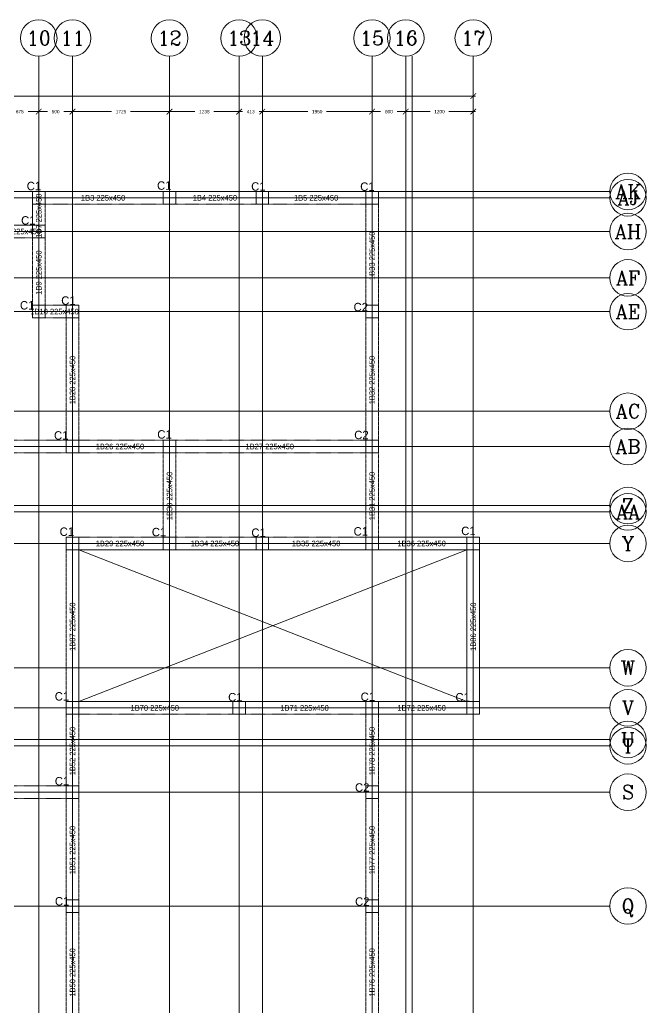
# Model space of a CAD drawing. Header units: inches. Extents: x 63905 to 122805, y 38716 to 73428.
# Drawn here: x 76152 to 87290, y 55669 to 73237 of the extents above; entities that cross this region are included whole.
import ezdxf
from ezdxf.enums import TextEntityAlignment as Align

# ---------------------------------------------------------------- set-up
doc = ezdxf.new("R2010")
doc.units = ezdxf.units.IN
doc.header["$MEASUREMENT"] = 0
doc.linetypes.add('CENTER2', pattern=[0.7, 0.5, -0.1, 0, -0.1])
doc.linetypes.add('HIDDEN2', pattern=[0.1875, 0.125, -0.0625])
doc.layers.get('Defpoints').update_dxf_attribs({"lineweight": 9})
for name, color, linetype, lineweight in [('Axis_1', 8, 'CENTER2', 0), ('Axis_2', 8, 'CENTER2', 0), ('AxisBalloons_1', 150, 'ByLayer', 0), ('AxisBalloons_2', 150, 'ByLayer', 0), ('AxisText_1', 18, 'ByLayer', 0), ('AxisText_2', 18, 'ByLayer', 0), ('Beam', 3, 'HIDDEN2', 0), ('BeamText', 5, 'ByLayer', 0), ('Column', 1, 'ByLayer', 0), ('ELMLAB', 2, 'Continuous', 0)]:
    doc.layers.add(name, color=color, linetype=linetype, lineweight=lineweight)
doc.styles.add('AxisText_1', font='ROMANC', dxfattribs={"height": 50})
doc.styles.add('AxisText_2', font='ROMANC', dxfattribs={"height": 50})
doc.styles.add('BeamText', font='TXT', dxfattribs={"height": 1000})
doc.styles.add('FootingText', font='TXT', dxfattribs={"height": 1500})
doc.styles.get("Standard").update_dxf_attribs({"font": 'arial.ttf'})
doc.dimstyles.new('DAMMY D', dxfattribs={"dimtxt": 60, "dimasz": 100, "dimexe": 100, "dimexo": 100, "dimgap": 80, "dimtad": 0, "dimdec": 0, "dimtxsty": 'Standard', "dimblk": 'ARCHTICK', "dimcen": 2.5, "dimdle": 40, "dimse1": 1, "dimse2": 1, "dimclrd": 7, "dimclre": 256, "dimclrt": 7, "dimadec": 0, "dimazin": 0, "dimtfac": 1, "dimtdec": 0, "dimtmove": 0, "dimatfit": 3, "dimldrblk": 'ARCHTICK', "dimfxl": 0.18, "dimlwd": -1, "dimlwe": -1, "dimarcsym": 0})

# ---------------------------------------------------------------- blocks, each defined once
blk = doc.blocks.new('_ArchTick')
at = {"color": 0, "linetype": 'ByBlock', "const_width": 0.15}
blk.add_lwpolyline([(-0.5, -0.5), (0.5, 0.5)], dxfattribs=at)
blk = doc.blocks.new('*D95')
at = {"layer": 'Defpoints', "color": 0, "transparency": 16777216}
for p in [(75814, 72580), (76489, 72580), (76489, 71603)]:
    blk.add_point(p, dxfattribs=at)
at = {"layer": 'ELMLAB', "color": 7, "transparency": 16777216}
for p, q in [((75774, 71603), (76005, 71603)), ((76529, 71603), (76299, 71603))]:
    blk.add_line(p, q, dxfattribs=at)
at = {"layer": 'ELMLAB', "color": 7, "transparency": 16777216, "xscale": 100, "yscale": 100, "zscale": 100, "rotation": 180}
blk.add_blockref('_ArchTick', (75814, 71603), dxfattribs=at)
at = {"layer": 'ELMLAB', "color": 7, "transparency": 16777216, "xscale": 100, "yscale": 100, "zscale": 100}
blk.add_blockref('_ArchTick', (76489, 71603), dxfattribs=at)
at = {"layer": 'ELMLAB', "color": 7, "transparency": 16777216, "insert": (76152, 71603), "char_height": 60, "attachment_point": 5}
blk.add_mtext('675', dxfattribs=at)
blk = doc.blocks.new('*D96')
at = {"layer": 'Defpoints', "color": 0, "transparency": 16777216}
for p in [(76489, 72580), (77089, 72580), (77089, 71603)]:
    blk.add_point(p, dxfattribs=at)
at = {"layer": 'ELMLAB', "color": 7, "transparency": 16777216}
for p, q in [((76449, 71603), (76643, 71603)), ((77129, 71603), (76936, 71603))]:
    blk.add_line(p, q, dxfattribs=at)
at = {"layer": 'ELMLAB', "color": 7, "transparency": 16777216, "xscale": 100, "yscale": 100, "zscale": 100, "rotation": 180}
blk.add_blockref('_ArchTick', (76489, 71603), dxfattribs=at)
at = {"layer": 'ELMLAB', "color": 7, "transparency": 16777216, "xscale": 100, "yscale": 100, "zscale": 100}
blk.add_blockref('_ArchTick', (77089, 71603), dxfattribs=at)
at = {"layer": 'ELMLAB', "color": 7, "transparency": 16777216, "insert": (76789, 71603), "char_height": 60, "attachment_point": 5}
blk.add_mtext('600', dxfattribs=at)
blk = doc.blocks.new('*D97')
at = {"layer": 'Defpoints', "color": 0, "transparency": 16777216}
for p in [(77089, 72580), (78814, 72580), (78814, 71603)]:
    blk.add_point(p, dxfattribs=at)
at = {"layer": 'ELMLAB', "color": 7, "transparency": 16777216}
for p, q in [((77049, 71603), (77785, 71603)), ((78854, 71603), (78119, 71603))]:
    blk.add_line(p, q, dxfattribs=at)
at = {"layer": 'ELMLAB', "color": 7, "transparency": 16777216, "xscale": 100, "yscale": 100, "zscale": 100, "rotation": 180}
blk.add_blockref('_ArchTick', (77089, 71603), dxfattribs=at)
at = {"layer": 'ELMLAB', "color": 7, "transparency": 16777216, "xscale": 100, "yscale": 100, "zscale": 100}
blk.add_blockref('_ArchTick', (78814, 71603), dxfattribs=at)
at = {"layer": 'ELMLAB', "color": 7, "transparency": 16777216, "insert": (77952, 71603), "char_height": 60, "attachment_point": 5}
blk.add_mtext('1725', dxfattribs=at)
blk = doc.blocks.new('*D98')
at = {"layer": 'Defpoints', "color": 0, "transparency": 16777216}
for p in [(78814, 72580), (80052, 72580), (80052, 71603)]:
    blk.add_point(p, dxfattribs=at)
at = {"layer": 'ELMLAB', "color": 7, "transparency": 16777216}
for p, q in [((78774, 71603), (79266, 71603)), ((80092, 71603), (79600, 71603))]:
    blk.add_line(p, q, dxfattribs=at)
at = {"layer": 'ELMLAB', "color": 7, "transparency": 16777216, "xscale": 100, "yscale": 100, "zscale": 100, "rotation": 180}
blk.add_blockref('_ArchTick', (78814, 71603), dxfattribs=at)
at = {"layer": 'ELMLAB', "color": 7, "transparency": 16777216, "xscale": 100, "yscale": 100, "zscale": 100}
blk.add_blockref('_ArchTick', (80052, 71603), dxfattribs=at)
at = {"layer": 'ELMLAB', "color": 7, "transparency": 16777216, "insert": (79433, 71603), "char_height": 60, "attachment_point": 5}
blk.add_mtext('1238', dxfattribs=at)
blk = doc.blocks.new('*D99')
at = {"layer": 'Defpoints', "color": 0, "transparency": 16777216}
for p in [(80052, 72580), (80464, 72580), (80464, 71603)]:
    blk.add_point(p, dxfattribs=at)
at = {"layer": 'ELMLAB', "color": 7, "transparency": 16777216}
for p, q in [((80052, 71603), (79952, 71603)), ((80052, 71603), (80111, 71603)), ((80464, 71603), (80406, 71603)), ((80464, 71603), (80564, 71603))]:
    blk.add_line(p, q, dxfattribs=at)
at = {"layer": 'ELMLAB', "color": 7, "transparency": 16777216, "xscale": 100, "yscale": 100, "zscale": 100}
blk.add_blockref('_ArchTick', (80052, 71603), dxfattribs=at)
at = {"layer": 'ELMLAB', "color": 7, "transparency": 16777216, "xscale": 100, "yscale": 100, "zscale": 100, "rotation": 180}
blk.add_blockref('_ArchTick', (80464, 71603), dxfattribs=at)
at = {"layer": 'ELMLAB', "color": 7, "transparency": 16777216, "insert": (80258, 71603), "char_height": 60, "attachment_point": 5}
blk.add_mtext('413', dxfattribs=at)
blk = doc.blocks.new('*D100')
at = {"layer": 'Defpoints', "color": 0, "transparency": 16777216}
for p in [(80464, 72580), (82414, 72580), (82414, 71603)]:
    blk.add_point(p, dxfattribs=at)
at = {"layer": 'ELMLAB', "color": 7, "transparency": 16777216}
for p, q in [((80424, 71603), (81273, 71603)), ((82454, 71603), (81606, 71603))]:
    blk.add_line(p, q, dxfattribs=at)
at = {"layer": 'ELMLAB', "color": 7, "transparency": 16777216, "xscale": 100, "yscale": 100, "zscale": 100, "rotation": 180}
blk.add_blockref('_ArchTick', (80464, 71603), dxfattribs=at)
at = {"layer": 'ELMLAB', "color": 7, "transparency": 16777216, "xscale": 100, "yscale": 100, "zscale": 100}
blk.add_blockref('_ArchTick', (82414, 71603), dxfattribs=at)
at = {"layer": 'ELMLAB', "color": 7, "transparency": 16777216, "insert": (81439, 71603), "char_height": 60, "attachment_point": 5}
blk.add_mtext('1950', dxfattribs=at)
blk = doc.blocks.new('*D101')
at = {"layer": 'Defpoints', "color": 0, "transparency": 16777216}
for p in [(82414, 72580), (83014, 72580), (83014, 71603)]:
    blk.add_point(p, dxfattribs=at)
at = {"layer": 'ELMLAB', "color": 7, "transparency": 16777216}
for p, q in [((82374, 71603), (82568, 71603)), ((83054, 71603), (82861, 71603))]:
    blk.add_line(p, q, dxfattribs=at)
at = {"layer": 'ELMLAB', "color": 7, "transparency": 16777216, "xscale": 100, "yscale": 100, "zscale": 100, "rotation": 180}
blk.add_blockref('_ArchTick', (82414, 71603), dxfattribs=at)
at = {"layer": 'ELMLAB', "color": 7, "transparency": 16777216, "xscale": 100, "yscale": 100, "zscale": 100}
blk.add_blockref('_ArchTick', (83014, 71603), dxfattribs=at)
at = {"layer": 'ELMLAB', "color": 7, "transparency": 16777216, "insert": (82714, 71603), "char_height": 60, "attachment_point": 5}
blk.add_mtext('600', dxfattribs=at)
blk = doc.blocks.new('*D102')
at = {"layer": 'Defpoints', "color": 0, "transparency": 16777216}
for p in [(83014, 72580), (84214, 72580), (84214, 71603)]:
    blk.add_point(p, dxfattribs=at)
at = {"layer": 'ELMLAB', "color": 7, "transparency": 16777216}
for p, q in [((82974, 71603), (83448, 71603)), ((84254, 71603), (83781, 71603))]:
    blk.add_line(p, q, dxfattribs=at)
at = {"layer": 'ELMLAB', "color": 7, "transparency": 16777216, "xscale": 100, "yscale": 100, "zscale": 100, "rotation": 180}
blk.add_blockref('_ArchTick', (83014, 71603), dxfattribs=at)
at = {"layer": 'ELMLAB', "color": 7, "transparency": 16777216, "xscale": 100, "yscale": 100, "zscale": 100}
blk.add_blockref('_ArchTick', (84214, 71603), dxfattribs=at)
at = {"layer": 'ELMLAB', "color": 7, "transparency": 16777216, "insert": (83614, 71603), "char_height": 60, "attachment_point": 5}
blk.add_mtext('1200', dxfattribs=at)
blk = doc.blocks.new('*D103')
at = {"layer": 'Defpoints', "color": 0, "transparency": 16777216}
for p in [(67239, 72580), (84214, 72580), (84214, 71880)]:
    blk.add_point(p, dxfattribs=at)
at = {"layer": 'ELMLAB', "color": 7, "transparency": 16777216}
for p, q in [((67199, 71880), (75537, 71880)), ((84254, 71880), (75917, 71880))]:
    blk.add_line(p, q, dxfattribs=at)
at = {"layer": 'ELMLAB', "color": 7, "transparency": 16777216, "xscale": 100, "yscale": 100, "zscale": 100, "rotation": 180}
blk.add_blockref('_ArchTick', (67239, 71880), dxfattribs=at)
at = {"layer": 'ELMLAB', "color": 7, "transparency": 16777216, "xscale": 100, "yscale": 100, "zscale": 100}
blk.add_blockref('_ArchTick', (84214, 71880), dxfattribs=at)
at = {"layer": 'ELMLAB', "color": 7, "transparency": 16777216, "insert": (75727, 71880), "char_height": 60, "attachment_point": 5}
blk.add_mtext('16975', dxfattribs=at)

msp = doc.modelspace()

# ---------------------------------------------------------------- linework, layer by layer
at = {"layer": 'Axis_1'}
for p, q in [((64555.2, 70182.5), (86639.6, 70182.5)), ((64555.2, 70070), (86639.6, 70070)), ((64555.2, 69470), (86639.6, 69470)), ((64555.2, 68645), (86639.6, 68645)), ((64555.2, 68045), (86639.6, 68045)), ((64555.2, 66272.5), (86639.6, 66272.5)), ((64555.2, 65645), (86639.6, 65645)), ((64555.2, 64595), (86639.6, 64595)), ((64555.2, 64482.5), (86639.6, 64482.5)), ((64555.2, 63920), (86639.6, 63920)), ((64555.2, 61707.5), (86639.6, 61707.5)), ((64555.2, 60995), (86639.6, 60995)), ((64555.2, 60432.5), (86639.6, 60432.5)), ((64555.2, 60320), (86639.6, 60320)), ((64555.2, 59495), (86639.6, 59495)), ((64555.2, 57470), (86639.6, 57470))]:
    msp.add_line(p, q, dxfattribs=at)
at = {"layer": 'Axis_2'}
for p, q in [((76489.4, 42157.5), (76489.4, 72587.4)), ((77089.4, 42219.1), (77089.4, 72587.4)), ((78814.4, 42219.1), (78814.4, 72587.4)), ((80051.9, 42219.1), (80051.9, 72587.4)), ((80464.4, 42219.1), (80464.4, 72587.4)), ((82414.4, 42219.1), (82414.4, 72587.4)), ((83014.4, 42219.1), (83014.4, 72587.4)), ((83126.9, 42219.1), (83126.9, 72587.4)), ((84214.4, 42219.1), (84214.4, 72587.4))]:
    msp.add_line(p, q, dxfattribs=at)
at = {"layer": 'AxisBalloons_1'}
for centre in [(86964.6, 70182.5), (86964.6, 70070), (86964.6, 69470), (86964.6, 68645), (86964.6, 68045), (86964.6, 66272.5), (86964.6, 65645), (86964.6, 64595), (86964.6, 64482.5), (86964.6, 63920), (86964.6, 61707.5), (86964.6, 60995), (86964.6, 60432.5), (86964.6, 60320), (86964.6, 59495), (86964.6, 57470)]:
    msp.add_circle(centre, 325, dxfattribs=at)
at = {"layer": 'AxisBalloons_2'}
for centre in [(76489.4, 72912.4), (77089.4, 72912.4), (78814.4, 72912.4), (80051.9, 72912.4), (80464.4, 72912.4), (82414.4, 72912.4), (83014.4, 72912.4), (84214.4, 72912.4)]:
    msp.add_circle(centre, 325, dxfattribs=at)
at = {"layer": 'Beam', "linetype": 'Continuous'}
for p, q in [((76601.9, 70182.5), (78701.9, 70182.5)), ((78926.9, 70182.5), (80351.9, 70182.5)), ((80576.9, 70182.5), (82301.9, 70182.5)), ((76376.9, 69582.5), (76376.9, 69957.5)), ((75926.9, 69582.5), (76376.9, 69582.5)), ((82526.9, 64032.5), (84101.9, 64032.5)), ((77201.9, 63807.5), (78701.9, 63807.5)), ((77201.9, 61107.5), (77201.9, 63807.5)), ((78926.9, 63807.5), (80351.9, 63807.5)), ((80576.9, 63807.5), (82301.9, 63807.5)), ((82526.9, 63807.5), (84101.9, 63807.5)), ((84101.9, 61107.5), (84101.9, 63807.5)), ((84326.9, 61107.5), (84326.9, 63807.5)), ((77201.9, 61107.5), (79939.4, 61107.5)), ((80164.4, 61107.5), (82301.9, 61107.5)), ((82526.9, 61107.5), (84101.9, 61107.5)), ((82526.9, 60882.5), (84101.9, 60882.5))]:
    msp.add_line(p, q, dxfattribs=at)
at = {"layer": 'Beam'}
for p, q in [((76601.9, 69957.5), (78701.9, 69957.5)), ((76601.9, 69582.5), (76601.9, 69957.5)), ((78926.9, 69957.5), (80351.9, 69957.5)), ((80576.9, 69957.5), (82301.9, 69957.5)), ((82301.9, 68157.5), (82301.9, 69957.5)), ((82526.9, 68157.5), (82526.9, 69957.5)), ((75926.9, 69357.5), (76376.9, 69357.5)), ((76376.9, 68157.5), (76376.9, 69357.5)), ((76601.9, 68157.5), (76601.9, 69357.5)), ((76601.9, 68157.5), (76976.9, 68157.5)), ((76601.9, 67932.5), (76976.9, 67932.5)), ((76976.9, 65757.5), (76976.9, 67932.5)), ((77201.9, 65757.5), (77201.9, 67932.5)), ((82301.9, 65757.5), (82301.9, 67932.5)), ((82526.9, 65757.5), (82526.9, 67932.5)), ((74476.9, 65757.5), (76976.9, 65757.5)), ((77201.9, 65757.5), (78701.9, 65757.5)), ((78926.9, 65757.5), (82301.9, 65757.5)), ((74476.9, 65532.5), (76976.9, 65532.5)), ((77201.9, 65532.5), (78701.9, 65532.5)), ((78701.9, 64032.5), (78701.9, 65532.5)), ((78926.9, 65532.5), (82301.9, 65532.5)), ((78926.9, 64032.5), (78926.9, 65532.5)), ((82301.9, 64032.5), (82301.9, 65532.5)), ((82526.9, 64032.5), (82526.9, 65532.5)), ((77201.9, 64032.5), (78701.9, 64032.5)), ((78926.9, 64032.5), (80351.9, 64032.5)), ((80576.9, 64032.5), (82301.9, 64032.5)), ((76976.9, 61107.5), (76976.9, 63807.5)), ((76976.9, 59607.5), (76976.9, 60882.5)), ((77201.9, 59607.5), (77201.9, 60882.5)), ((77201.9, 60882.5), (79939.4, 60882.5)), ((80164.4, 60882.5), (82301.9, 60882.5)), ((82301.9, 59607.5), (82301.9, 60882.5)), ((82526.9, 59607.5), (82526.9, 60882.5)), ((74476.9, 59607.5), (76976.9, 59607.5)), ((74476.9, 59382.5), (76976.9, 59382.5)), ((76976.9, 57582.5), (76976.9, 59382.5)), ((77201.9, 57582.5), (77201.9, 59382.5)), ((82301.9, 57582.5), (82301.9, 59382.5)), ((82526.9, 57582.5), (82526.9, 59382.5)), ((76976.9, 55257.5), (76976.9, 57357.5)), ((77201.9, 55257.5), (77201.9, 57357.5)), ((82301.9, 55257.5), (82301.9, 57357.5)), ((82526.9, 55257.5), (82526.9, 57357.5))]:
    msp.add_line(p, q, dxfattribs=at)
at = {"layer": 'Column'}
for points in [[(76376.9, 69957.5), (76601.9, 69957.5), (76601.9, 70182.5), (76376.9, 70182.5)], [(78701.9, 69957.5), (78926.9, 69957.5), (78926.9, 70182.5), (78701.9, 70182.5)], [(80351.9, 69957.5), (80576.9, 69957.5), (80576.9, 70182.5), (80351.9, 70182.5)], [(82301.9, 69957.5), (82526.9, 69957.5), (82526.9, 70182.5), (82301.9, 70182.5)], [(76376.9, 69357.5), (76601.9, 69357.5), (76601.9, 69582.5), (76376.9, 69582.5)], [(76376.9, 67932.5), (76601.9, 67932.5), (76601.9, 68157.5), (76376.9, 68157.5)], [(76976.9, 67932.5), (77201.9, 67932.5), (77201.9, 68157.5), (76976.9, 68157.5)], [(82301.9, 67932.5), (82526.9, 67932.5), (82526.9, 68157.5), (82301.9, 68157.5)], [(76976.9, 65532.5), (77201.9, 65532.5), (77201.9, 65757.5), (76976.9, 65757.5)], [(78701.9, 65532.5), (78926.9, 65532.5), (78926.9, 65757.5), (78701.9, 65757.5)], [(82301.9, 65532.5), (82526.9, 65532.5), (82526.9, 65757.5), (82301.9, 65757.5)], [(76976.9, 63807.5), (77201.9, 63807.5), (77201.9, 64032.5), (76976.9, 64032.5)], [(78701.9, 63807.5), (78926.9, 63807.5), (78926.9, 64032.5), (78701.9, 64032.5)], [(80351.9, 63807.5), (80576.9, 63807.5), (80576.9, 64032.5), (80351.9, 64032.5)], [(82301.9, 63807.5), (82526.9, 63807.5), (82526.9, 64032.5), (82301.9, 64032.5)], [(84101.9, 63807.5), (84326.9, 63807.5), (84326.9, 64032.5), (84101.9, 64032.5)], [(76976.9, 60882.5), (77201.9, 60882.5), (77201.9, 61107.5), (76976.9, 61107.5)], [(79939.4, 60882.5), (80164.4, 60882.5), (80164.4, 61107.5), (79939.4, 61107.5)], [(82301.9, 60882.5), (82526.9, 60882.5), (82526.9, 61107.5), (82301.9, 61107.5)], [(84101.9, 60882.5), (84326.9, 60882.5), (84326.9, 61107.5), (84101.9, 61107.5)], [(76976.9, 59382.5), (77201.9, 59382.5), (77201.9, 59607.5), (76976.9, 59607.5)], [(82301.9, 59382.5), (82526.9, 59382.5), (82526.9, 59607.5), (82301.9, 59607.5)], [(76976.9, 57357.5), (77201.9, 57357.5), (77201.9, 57582.5), (76976.9, 57582.5)], [(82301.9, 57357.5), (82526.9, 57357.5), (82526.9, 57582.5), (82301.9, 57582.5)]]:
    msp.add_lwpolyline(points, close=True, dxfattribs=at)
at = {"layer": 'ELMLAB', "color": 3}
for p, q in [((77201.9, 63807.5), (84101.9, 61107.5)), ((77201.9, 61107.5), (84101.9, 63807.5))]:
    msp.add_line(p, q, dxfattribs=at)

# ---------------------------------------------------------------- texts
at = {"layer": 'AxisText_1', "linetype": 'Continuous', "style": 'AxisText_1'}
for s, p in [('AK', (86964.6, 70182.5)), ('AJ', (86964.6, 70070)), ('AH', (86964.6, 69470)), ('AF', (86964.6, 68645)), ('AE', (86964.6, 68045)), ('AC', (86964.6, 66272.5)), ('AB', (86964.6, 65645)), ('Z', (86964.6, 64595)), ('AA', (86964.6, 64482.5)), ('Y', (86964.6, 63920)), ('W', (86964.6, 61707.5)), ('V', (86964.6, 60995)), ('U', (86964.6, 60432.5)), ('T', (86964.6, 60320)), ('S', (86964.6, 59495)), ('Q', (86964.6, 57470))]:
    msp.add_text(s, height=250, dxfattribs=at).set_placement(p, align=Align.MIDDLE_CENTER)
at = {"layer": 'AxisText_2', "linetype": 'Continuous', "style": 'AxisText_2'}
for s, p in [('10', (76489.4, 72912.4)), ('11', (77089.4, 72912.4)), ('12', (78814.4, 72912.4)), ('13', (80051.9, 72912.4)), ('14', (80464.4, 72912.4)), ('15', (82414.4, 72912.4)), ('16', (83014.4, 72912.4)), ('17', (84214.4, 72912.4))]:
    msp.add_text(s, height=250, dxfattribs=at).set_placement(p, align=Align.MIDDLE_CENTER)
at = {"layer": 'Beam', "color": 5, "linetype": 'Continuous', "lineweight": 30, "style": 'FootingText'}
for s, p in [('C1', (76275.6, 70159.1)), ('C1', (78592.6, 70167.6)), ('C1', (80266.1, 70151.1)), ('C1', (82204.1, 70148.1)), ('C1', (76176.1, 69547.6)), ('C1', (76155.6, 68037.1)), ('C1', (76889.1, 68121.1)), ('C2', (82086.6, 68005.1)), ('C1', (76761.1, 65721.6)), ('C1', (78597.1, 65740.1)), ('C2', (82098.1, 65730.6)), ('C1', (76860.6, 64009.1)), ('C1', (78499.6, 64002.1)), ('C1', (80269.6, 63991.6)), ('C1', (82087.1, 64015.1)), ('C1', (84000.1, 64023.6)), ('C1', (76774.1, 61079.6)), ('C1', (79856.6, 61065.1)), ('C1', (82212.1, 61072.1)), ('C1', (83897.6, 61064.6)), ('C1', (76774.6, 59570.6)), ('C2', (82112.1, 59458.6)), ('C1', (76777.1, 57434.1)), ('C2', (82113.6, 57429.6))]:
    msp.add_text(s, height=150, dxfattribs=at).set_placement(p, align=Align.BOTTOM_LEFT)
at = {"layer": 'BeamText', "linetype": 'Continuous', "style": 'BeamText'}
for s, p in [('1B7 225x450 ', (76489.4, 69770)), ('1B33 225x450 ', (82414.4, 69057.5)), ('1B9 225x450 ', (76489.4, 68757.5)), ('1B28 225x450 ', (77089.4, 66845)), ('1B32 225x450 ', (82414.4, 66845)), ('1B30 225x450 ', (78814.4, 64782.5)), ('1B31 225x450 ', (82414.4, 64782.5)), ('1B87 225x450 ', (77089.4, 62457.5)), ('1B86 225x450 ', (84214.4, 62457.5)), ('1B52 225x450 ', (77089.4, 60245)), ('1B78 225x450 ', (82414.4, 60245)), ('1B51 225x450 ', (77089.4, 58482.5)), ('1B77 225x450 ', (82414.4, 58482.5)), ('1B50 225x450 ', (77089.4, 56307.5)), ('1B76 225x450 ', (82414.4, 56307.5))]:
    msp.add_text(s, height=100, rotation=90, dxfattribs=at).set_placement(p, align=Align.MIDDLE_CENTER)
for s, p in [('1B3 225x450 ', (77651.9, 70070)), ('1B4 225x450 ', (79639.4, 70070)), ('1B5 225x450 ', (81439.4, 70070)), ('1B8 225x450 ', (76151.9, 69470)), ('1B10 225x450 ', (76789.4, 68045)), ('1B26 225x450 ', (77951.9, 65645)), ('1B27 225x450 ', (80614.4, 65645)), ('1B29 225x450 ', (77951.9, 63920)), ('1B34 225x450 ', (79639.4, 63920)), ('1B35 225x450 ', (81439.4, 63920)), ('1B36 225x450 ', (83314.4, 63920)), ('1B70 225x450 ', (78570.6, 60995)), ('1B71 225x450 ', (81233.1, 60995)), ('1B72 225x450 ', (83314.4, 60995))]:
    msp.add_text(s, height=100, dxfattribs=at).set_placement(p, align=Align.MIDDLE_CENTER)

# ---------------------------------------------------------------- dimensions: what is measured, and where the dimension line sits
at = {"layer": 'ELMLAB', "color": 3}
for base, p1, p2, picture, middle in [((84214.4, 71879.7), (67239.4, 72580.2), (84214.4, 72580.2), '*D103', (75726.9, 71879.7)), ((76489.4, 71603.2), (75814.4, 72580.2), (76489.4, 72580.2), '*D95', (76151.9, 71603.2)), ((77089.4, 71603.2), (76489.4, 72580.2), (77089.4, 72580.2), '*D96', (76789.4, 71603.2)), ((78814.4, 71603.2), (77089.4, 72580.2), (78814.4, 72580.2), '*D97', (77951.9, 71603.2)), ((80051.8620755, 71603.1576119), (78814.3620755, 72580.2252311), (80051.8620755, 72580.2252311), '*D98', (79433.1120755, 71603.1576119)), ((80464.3620755, 71603.1576119), (80051.8620755, 72580.2252311), (80464.3620755, 72580.2252311), '*D99', (80258.1120755, 71603.1576119)), ((82414.4, 71603.2), (80464.4, 72580.2), (82414.4, 72580.2), '*D100', (81439.4, 71603.2)), ((83014.4, 71603.2), (82414.4, 72580.2), (83014.4, 72580.2), '*D101', (82714.4, 71603.2)), ((84214.4, 71603.2), (83014.4, 72580.2), (84214.4, 72580.2), '*D102', (83614.4, 71603.2))]:
    dim = msp.add_linear_dim(base=base, p1=p1, p2=p2, dimstyle='DAMMY D', dxfattribs=at)
    dim.commit()
    dim.dimension.update_dxf_attribs({"geometry": picture, "text_midpoint": middle})

doc.saveas('drawing.dxf')
